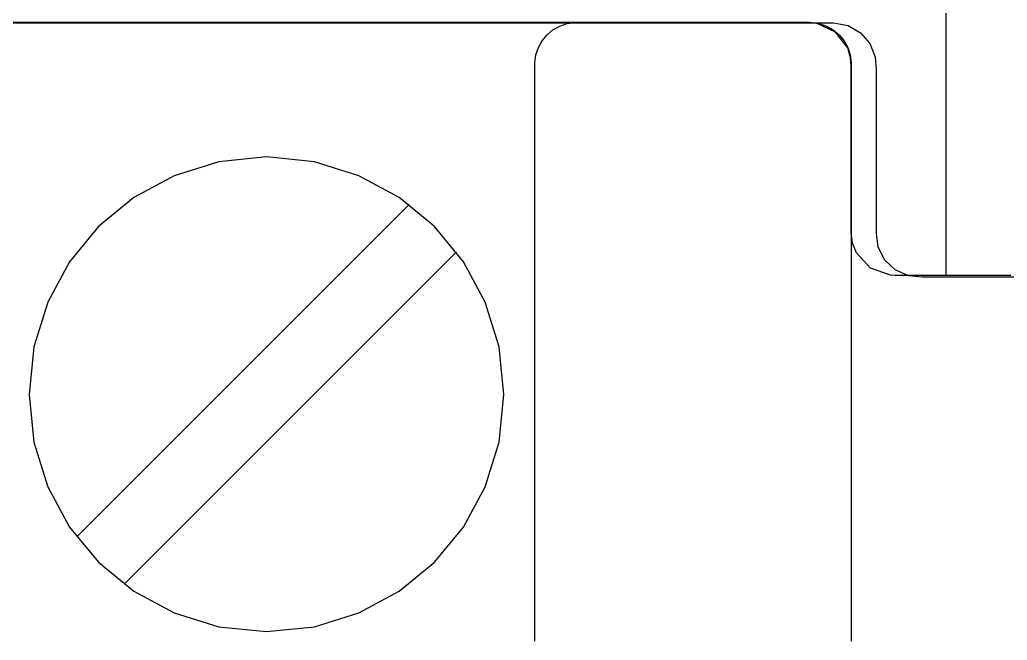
# Model space of a CAD drawing. Extents: x 1 to 47.7, y 0.2 to 35.
# Drawn here: x 41.896 to 42.592, y 9.75 to 10.187 of the extents above; entities that cross this region are included whole.
import ezdxf

# ---------------------------------------------------------------- set-up
doc = ezdxf.new("R2010")
doc.units = 0
doc.header["$MEASUREMENT"] = 0
for name, color, linetype in [('7_1__EMPTY_IO_BOARD_POSITI', 7, 'CONTINUOUS'), ('7_2___8__INDEPENDENT_INPUT', 7, 'CONTINUOUS'), ('7_3___8__OPTOISO_INDEPENDE', 7, 'CONTINUOUS'), ('7_4___24__OPTOISO_INDEPEND', 7, 'CONTINUOUS'), ('7_5___8__INDEPENDENT_INPUT', 7, 'CONTINUOUS'), ('7_6____8__INDEPENDENT_INPU', 7, 'CONTINUOUS'), ('7_7____8__OPTOISO_INDEPEND', 7, 'CONTINUOUS'), ('7_8____8__OPTOISO_INDEPEND', 7, 'CONTINUOUS'), ('8_0_____DWG', 7, 'CONTINUOUS')]:
    doc.layers.add(name, color=color, linetype=linetype)

msp = doc.modelspace()

# ---------------------------------------------------------------- linework, layer by layer
at = {"layer": '7_1__EMPTY_IO_BOARD_POSITI'}
msp.add_lwpolyline([(41.85669, 10.18489), (41.92517, 10.18489), (41.99034, 10.18489), (42.05205, 10.18489), (42.11015, 10.18489), (42.16448, 10.18489), (42.21489, 10.18489), (42.26123, 10.18489), (42.30334, 10.18489), (42.34107, 10.18489), (42.37427, 10.18489), (42.40278, 10.18489), (42.42645, 10.18489), (42.44513, 10.18489), (42.45866, 10.18489), (42.46689, 10.18489), (42.46967, 10.18489), (42.47996, 10.18306), (42.48872, 10.17801), (42.49531, 10.17041), (42.49906, 10.16091), (42.49967, 10.15195), (42.49967, 10.14215), (42.49967, 10.12729), (42.49967, 10.08982), (42.49967, 10.07095), (42.49967, 10.05448), (42.49967, 10.04228), (42.49967, 10.03623), (42.50102, 10.02699), (42.50565, 10.01797), (42.51292, 10.01103), (42.52219, 10.00684), (42.53209, 10.00589), (42.53787, 10.00589), (42.54662, 10.00589), (42.55791, 10.00589), (42.57132, 10.00589), (42.6028, 10.00589)], dxfattribs=at)
at = {"layer": '7_2___8__INDEPENDENT_INPUT'}
for points in [[(42.48211, 10.03712), (42.48211, 10.03918), (42.48211, 10.04491), (42.48211, 10.05363), (42.48211, 10.06466), (42.48211, 10.1183), (42.48211, 10.14132), (42.48211, 10.14949), (42.48211, 10.15454), (42.48177, 10.16034), (42.47975, 10.16727), (42.4712, 10.17845), (42.45817, 10.18453), (42.45443, 10.18504), (42.45251, 10.18512), (42.45009, 10.18512), (42.44532, 10.18512), (42.43783, 10.18512), (42.42767, 10.18512), (42.41489, 10.18512), (42.39955, 10.18512), (42.38171, 10.18512), (42.36141, 10.18512), (42.33873, 10.18512), (42.3137, 10.18512), (42.28639, 10.18512), (42.25686, 10.18512), (42.22515, 10.18512), (42.19133, 10.18512), (42.15545, 10.18512), (42.11757, 10.18512), (42.07774, 10.18512), (41.99245, 10.18512), (41.90003, 10.18512), (41.80094, 10.18512)], [(42.2593, 9.74897), (42.2593, 9.78121), (42.2593, 9.8353), (42.2593, 9.90297), (42.2593, 9.97595), (42.2593, 10.04598), (42.2593, 10.1048), (42.2593, 10.14412), (42.25931, 10.15687), (42.26002, 10.16243), (42.26174, 10.16762), (42.26437, 10.17233), (42.26782, 10.17647), (42.27197, 10.17993), (42.27672, 10.18261), (42.28198, 10.18442), (42.28763, 10.18525), (42.29261, 10.1853), (42.30677, 10.1853), (42.32909, 10.1853), (42.35631, 10.1853), (42.38516, 10.1853), (42.41237, 10.1853), (42.43469, 10.1853), (42.44885, 10.1853), (42.45383, 10.18525), (42.45948, 10.18442), (42.46474, 10.18261), (42.46949, 10.17993), (42.47364, 10.17647), (42.47708, 10.17233), (42.47971, 10.16762), (42.48143, 10.16243), (42.48214, 10.15687), (42.48215, 10.14412), (42.48215, 10.1048), (42.48215, 10.04598), (42.48215, 9.97595), (42.48215, 9.90297), (42.48215, 9.8353), (42.48215, 9.78121), (42.48215, 9.74897)], [(41.93636, 9.82269), (42.17062, 10.05696)], [(42.59471, 10.00695), (42.57012, 10.00695), (42.54837, 10.00695), (42.53078, 10.00695), (42.51861, 10.00695), (42.51318, 10.00695), (42.50986, 10.00711), (42.49575, 10.01211), (42.48587, 10.02274), (42.48312, 10.02958), (42.48215, 10.03712)], [(41.96978, 9.78927), (42.20405, 10.02354)]]:
    msp.add_lwpolyline(points, dxfattribs=at)
msp.add_lwpolyline([(41.90278, 9.92293), (41.90618, 9.88925), (41.91593, 9.85788), (41.93136, 9.8295), (41.9518, 9.80477), (41.97658, 9.78438), (42.00502, 9.76898), (42.03645, 9.75925), (42.0702, 9.75585), (42.1039, 9.75925), (42.13529, 9.76898), (42.1637, 9.78438), (42.18846, 9.80477), (42.20889, 9.8295), (42.22432, 9.85788), (42.23407, 9.88925), (42.23746, 9.92293), (42.23407, 9.95663), (42.22432, 9.98805), (42.20889, 10.01649), (42.18846, 10.04128), (42.1637, 10.06174), (42.13529, 10.0772), (42.1039, 10.08697), (42.0702, 10.09038), (42.03645, 10.08697), (42.00502, 10.0772), (41.97658, 10.06174), (41.9518, 10.04128), (41.93136, 10.01649), (41.91593, 9.98805), (41.90618, 9.95663)], close=True, dxfattribs=at)
at = {"layer": '7_3___8__OPTOISO_INDEPENDE'}
for points in [[(42.48211, 10.03712), (42.48211, 10.03918), (42.48211, 10.04491), (42.48211, 10.05363), (42.48211, 10.06466), (42.48211, 10.1183), (42.48211, 10.14132), (42.48211, 10.14949), (42.48211, 10.15454), (42.48177, 10.16034), (42.47975, 10.16727), (42.4712, 10.17845), (42.45817, 10.18453), (42.45443, 10.18504), (42.45251, 10.18512), (42.45009, 10.18512), (42.44532, 10.18512), (42.43783, 10.18512), (42.42767, 10.18512), (42.41489, 10.18512), (42.39955, 10.18512), (42.38171, 10.18512), (42.36141, 10.18512), (42.33873, 10.18512), (42.3137, 10.18512), (42.28639, 10.18512), (42.25686, 10.18512), (42.22515, 10.18512), (42.19133, 10.18512), (42.15545, 10.18512), (42.11757, 10.18512), (42.07774, 10.18512), (41.99245, 10.18512), (41.90003, 10.18512), (41.80094, 10.18512)], [(42.2593, 9.74897), (42.2593, 9.78121), (42.2593, 9.8353), (42.2593, 9.90297), (42.2593, 9.97595), (42.2593, 10.04598), (42.2593, 10.1048), (42.2593, 10.14412), (42.25931, 10.15687), (42.26002, 10.16243), (42.26174, 10.16762), (42.26437, 10.17233), (42.26782, 10.17647), (42.27197, 10.17993), (42.27672, 10.18261), (42.28198, 10.18442), (42.28763, 10.18525), (42.29261, 10.1853), (42.30677, 10.1853), (42.32909, 10.1853), (42.35631, 10.1853), (42.38516, 10.1853), (42.41237, 10.1853), (42.43469, 10.1853), (42.44885, 10.1853), (42.45383, 10.18525), (42.45948, 10.18442), (42.46474, 10.18261), (42.46949, 10.17993), (42.47364, 10.17647), (42.47708, 10.17233), (42.47971, 10.16762), (42.48143, 10.16243), (42.48214, 10.15687), (42.48215, 10.14412), (42.48215, 10.1048), (42.48215, 10.04598), (42.48215, 9.97595), (42.48215, 9.90297), (42.48215, 9.8353), (42.48215, 9.78121), (42.48215, 9.74897)], [(41.93636, 9.82269), (42.17062, 10.05696)], [(42.59471, 10.00695), (42.57012, 10.00695), (42.54837, 10.00695), (42.53078, 10.00695), (42.51861, 10.00695), (42.51318, 10.00695), (42.50986, 10.00711), (42.49575, 10.01211), (42.48587, 10.02274), (42.48312, 10.02958), (42.48215, 10.03712)], [(41.96978, 9.78927), (42.20405, 10.02354)]]:
    msp.add_lwpolyline(points, dxfattribs=at)
msp.add_lwpolyline([(41.90278, 9.92293), (41.90618, 9.88925), (41.91593, 9.85788), (41.93136, 9.8295), (41.9518, 9.80477), (41.97658, 9.78438), (42.00502, 9.76898), (42.03645, 9.75925), (42.0702, 9.75585), (42.1039, 9.75925), (42.13529, 9.76898), (42.1637, 9.78438), (42.18846, 9.80477), (42.20889, 9.8295), (42.22432, 9.85788), (42.23407, 9.88925), (42.23746, 9.92293), (42.23407, 9.95663), (42.22432, 9.98805), (42.20889, 10.01649), (42.18846, 10.04128), (42.1637, 10.06174), (42.13529, 10.0772), (42.1039, 10.08697), (42.0702, 10.09038), (42.03645, 10.08697), (42.00502, 10.0772), (41.97658, 10.06174), (41.9518, 10.04128), (41.93136, 10.01649), (41.91593, 9.98805), (41.90618, 9.95663)], close=True, dxfattribs=at)
at = {"layer": '7_4___24__OPTOISO_INDEPEND'}
for points in [[(42.48211, 10.03712), (42.48211, 10.03918), (42.48211, 10.04491), (42.48211, 10.05363), (42.48211, 10.06466), (42.48211, 10.1183), (42.48211, 10.14132), (42.48211, 10.14949), (42.48211, 10.15454), (42.48177, 10.16034), (42.47975, 10.16727), (42.4712, 10.17845), (42.45817, 10.18453), (42.45443, 10.18504), (42.45251, 10.18512), (42.45009, 10.18512), (42.44532, 10.18512), (42.43783, 10.18512), (42.42767, 10.18512), (42.41489, 10.18512), (42.39955, 10.18512), (42.38171, 10.18512), (42.36141, 10.18512), (42.33873, 10.18512), (42.3137, 10.18512), (42.28639, 10.18512), (42.25686, 10.18512), (42.22515, 10.18512), (42.19133, 10.18512), (42.15545, 10.18512), (42.11757, 10.18512), (42.07774, 10.18512), (41.99245, 10.18512), (41.90003, 10.18512), (41.80094, 10.18512)], [(42.2593, 9.74897), (42.2593, 9.78121), (42.2593, 9.8353), (42.2593, 9.90297), (42.2593, 9.97595), (42.2593, 10.04598), (42.2593, 10.1048), (42.2593, 10.14412), (42.25931, 10.15687), (42.26002, 10.16243), (42.26174, 10.16762), (42.26437, 10.17233), (42.26782, 10.17647), (42.27197, 10.17993), (42.27672, 10.18261), (42.28198, 10.18442), (42.28763, 10.18525), (42.29261, 10.1853), (42.30677, 10.1853), (42.32909, 10.1853), (42.35631, 10.1853), (42.38516, 10.1853), (42.41237, 10.1853), (42.43469, 10.1853), (42.44885, 10.1853), (42.45383, 10.18525), (42.45948, 10.18442), (42.46474, 10.18261), (42.46949, 10.17993), (42.47364, 10.17647), (42.47708, 10.17233), (42.47971, 10.16762), (42.48143, 10.16243), (42.48214, 10.15687), (42.48215, 10.14412), (42.48215, 10.1048), (42.48215, 10.04598), (42.48215, 9.97595), (42.48215, 9.90297), (42.48215, 9.8353), (42.48215, 9.78121), (42.48215, 9.74897)], [(41.93636, 9.82269), (42.17062, 10.05696)], [(42.59471, 10.00695), (42.57012, 10.00695), (42.54837, 10.00695), (42.53078, 10.00695), (42.51861, 10.00695), (42.51318, 10.00695), (42.50986, 10.00711), (42.49575, 10.01211), (42.48587, 10.02274), (42.48312, 10.02958), (42.48215, 10.03712)], [(41.96978, 9.78927), (42.20405, 10.02354)]]:
    msp.add_lwpolyline(points, dxfattribs=at)
msp.add_lwpolyline([(41.90278, 9.92293), (41.90618, 9.88925), (41.91593, 9.85788), (41.93136, 9.8295), (41.9518, 9.80477), (41.97658, 9.78438), (42.00502, 9.76898), (42.03645, 9.75925), (42.0702, 9.75585), (42.1039, 9.75925), (42.13529, 9.76898), (42.1637, 9.78438), (42.18846, 9.80477), (42.20889, 9.8295), (42.22432, 9.85788), (42.23407, 9.88925), (42.23746, 9.92293), (42.23407, 9.95663), (42.22432, 9.98805), (42.20889, 10.01649), (42.18846, 10.04128), (42.1637, 10.06174), (42.13529, 10.0772), (42.1039, 10.08697), (42.0702, 10.09038), (42.03645, 10.08697), (42.00502, 10.0772), (41.97658, 10.06174), (41.9518, 10.04128), (41.93136, 10.01649), (41.91593, 9.98805), (41.90618, 9.95663)], close=True, dxfattribs=at)
at = {"layer": '7_5___8__INDEPENDENT_INPUT'}
for points in [[(42.48211, 10.03712), (42.48211, 10.03918), (42.48211, 10.04491), (42.48211, 10.05363), (42.48211, 10.06466), (42.48211, 10.1183), (42.48211, 10.14132), (42.48211, 10.14949), (42.48211, 10.15454), (42.48177, 10.16034), (42.47975, 10.16727), (42.4712, 10.17845), (42.45817, 10.18453), (42.45443, 10.18504), (42.45251, 10.18512), (42.45009, 10.18512), (42.44532, 10.18512), (42.43783, 10.18512), (42.42767, 10.18512), (42.41489, 10.18512), (42.39955, 10.18512), (42.38171, 10.18512), (42.36141, 10.18512), (42.33873, 10.18512), (42.3137, 10.18512), (42.28639, 10.18512), (42.25686, 10.18512), (42.22515, 10.18512), (42.19133, 10.18512), (42.15545, 10.18512), (42.11757, 10.18512), (42.07774, 10.18512), (41.99245, 10.18512), (41.90003, 10.18512), (41.80094, 10.18512)], [(42.2593, 9.74897), (42.2593, 9.78121), (42.2593, 9.8353), (42.2593, 9.90297), (42.2593, 9.97595), (42.2593, 10.04598), (42.2593, 10.1048), (42.2593, 10.14412), (42.25931, 10.15687), (42.26002, 10.16243), (42.26174, 10.16762), (42.26437, 10.17233), (42.26782, 10.17647), (42.27197, 10.17993), (42.27672, 10.18261), (42.28198, 10.18442), (42.28763, 10.18525), (42.29261, 10.1853), (42.30677, 10.1853), (42.32909, 10.1853), (42.35631, 10.1853), (42.38516, 10.1853), (42.41237, 10.1853), (42.43469, 10.1853), (42.44885, 10.1853), (42.45383, 10.18525), (42.45948, 10.18442), (42.46474, 10.18261), (42.46949, 10.17993), (42.47364, 10.17647), (42.47708, 10.17233), (42.47971, 10.16762), (42.48143, 10.16243), (42.48214, 10.15687), (42.48215, 10.14412), (42.48215, 10.1048), (42.48215, 10.04598), (42.48215, 9.97595), (42.48215, 9.90297), (42.48215, 9.8353), (42.48215, 9.78121), (42.48215, 9.74897)], [(41.93636, 9.82269), (42.17062, 10.05696)], [(42.59471, 10.00695), (42.57012, 10.00695), (42.54837, 10.00695), (42.53078, 10.00695), (42.51861, 10.00695), (42.51318, 10.00695), (42.50986, 10.00711), (42.49575, 10.01211), (42.48587, 10.02274), (42.48312, 10.02958), (42.48215, 10.03712)], [(41.96978, 9.78927), (42.20405, 10.02354)]]:
    msp.add_lwpolyline(points, dxfattribs=at)
msp.add_lwpolyline([(41.90278, 9.92293), (41.90618, 9.88925), (41.91593, 9.85788), (41.93136, 9.8295), (41.9518, 9.80477), (41.97658, 9.78438), (42.00502, 9.76898), (42.03645, 9.75925), (42.0702, 9.75585), (42.1039, 9.75925), (42.13529, 9.76898), (42.1637, 9.78438), (42.18846, 9.80477), (42.20889, 9.8295), (42.22432, 9.85788), (42.23407, 9.88925), (42.23746, 9.92293), (42.23407, 9.95663), (42.22432, 9.98805), (42.20889, 10.01649), (42.18846, 10.04128), (42.1637, 10.06174), (42.13529, 10.0772), (42.1039, 10.08697), (42.0702, 10.09038), (42.03645, 10.08697), (42.00502, 10.0772), (41.97658, 10.06174), (41.9518, 10.04128), (41.93136, 10.01649), (41.91593, 9.98805), (41.90618, 9.95663)], close=True, dxfattribs=at)
at = {"layer": '7_6____8__INDEPENDENT_INPU'}
for points in [[(42.48211, 10.03712), (42.48211, 10.03918), (42.48211, 10.04491), (42.48211, 10.05363), (42.48211, 10.06466), (42.48211, 10.1183), (42.48211, 10.14132), (42.48211, 10.14949), (42.48211, 10.15454), (42.48177, 10.16034), (42.47975, 10.16727), (42.4712, 10.17845), (42.45817, 10.18453), (42.45443, 10.18504), (42.45251, 10.18512), (42.45009, 10.18512), (42.44532, 10.18512), (42.43783, 10.18512), (42.42767, 10.18512), (42.41489, 10.18512), (42.39955, 10.18512), (42.38171, 10.18512), (42.36141, 10.18512), (42.33873, 10.18512), (42.3137, 10.18512), (42.28639, 10.18512), (42.25686, 10.18512), (42.22515, 10.18512), (42.19133, 10.18512), (42.15545, 10.18512), (42.11757, 10.18512), (42.07774, 10.18512), (41.99245, 10.18512), (41.90003, 10.18512), (41.80094, 10.18512)], [(42.2593, 9.74897), (42.2593, 9.78121), (42.2593, 9.8353), (42.2593, 9.90297), (42.2593, 9.97595), (42.2593, 10.04598), (42.2593, 10.1048), (42.2593, 10.14412), (42.25931, 10.15687), (42.26002, 10.16243), (42.26174, 10.16762), (42.26437, 10.17233), (42.26782, 10.17647), (42.27197, 10.17993), (42.27672, 10.18261), (42.28198, 10.18442), (42.28763, 10.18525), (42.29261, 10.1853), (42.30677, 10.1853), (42.32909, 10.1853), (42.35631, 10.1853), (42.38516, 10.1853), (42.41237, 10.1853), (42.43469, 10.1853), (42.44885, 10.1853), (42.45383, 10.18525), (42.45948, 10.18442), (42.46474, 10.18261), (42.46949, 10.17993), (42.47364, 10.17647), (42.47708, 10.17233), (42.47971, 10.16762), (42.48143, 10.16243), (42.48214, 10.15687), (42.48215, 10.14412), (42.48215, 10.1048), (42.48215, 10.04598), (42.48215, 9.97595), (42.48215, 9.90297), (42.48215, 9.8353), (42.48215, 9.78121), (42.48215, 9.74897)], [(41.93636, 9.82269), (42.17062, 10.05696)], [(42.59471, 10.00695), (42.57012, 10.00695), (42.54837, 10.00695), (42.53078, 10.00695), (42.51861, 10.00695), (42.51318, 10.00695), (42.50986, 10.00711), (42.49575, 10.01211), (42.48587, 10.02274), (42.48312, 10.02958), (42.48215, 10.03712)], [(41.96978, 9.78927), (42.20405, 10.02354)]]:
    msp.add_lwpolyline(points, dxfattribs=at)
msp.add_lwpolyline([(41.90278, 9.92293), (41.90618, 9.88925), (41.91593, 9.85788), (41.93136, 9.8295), (41.9518, 9.80477), (41.97658, 9.78438), (42.00502, 9.76898), (42.03645, 9.75925), (42.0702, 9.75585), (42.1039, 9.75925), (42.13529, 9.76898), (42.1637, 9.78438), (42.18846, 9.80477), (42.20889, 9.8295), (42.22432, 9.85788), (42.23407, 9.88925), (42.23746, 9.92293), (42.23407, 9.95663), (42.22432, 9.98805), (42.20889, 10.01649), (42.18846, 10.04128), (42.1637, 10.06174), (42.13529, 10.0772), (42.1039, 10.08697), (42.0702, 10.09038), (42.03645, 10.08697), (42.00502, 10.0772), (41.97658, 10.06174), (41.9518, 10.04128), (41.93136, 10.01649), (41.91593, 9.98805), (41.90618, 9.95663)], close=True, dxfattribs=at)
at = {"layer": '7_7____8__OPTOISO_INDEPEND'}
for points in [[(42.48211, 10.03712), (42.48211, 10.03918), (42.48211, 10.04491), (42.48211, 10.05363), (42.48211, 10.06466), (42.48211, 10.1183), (42.48211, 10.14132), (42.48211, 10.14949), (42.48211, 10.15454), (42.48177, 10.16034), (42.47975, 10.16727), (42.4712, 10.17845), (42.45817, 10.18453), (42.45443, 10.18504), (42.45251, 10.18512), (42.45009, 10.18512), (42.44532, 10.18512), (42.43783, 10.18512), (42.42767, 10.18512), (42.41489, 10.18512), (42.39955, 10.18512), (42.38171, 10.18512), (42.36141, 10.18512), (42.33873, 10.18512), (42.3137, 10.18512), (42.28639, 10.18512), (42.25686, 10.18512), (42.22515, 10.18512), (42.19133, 10.18512), (42.15545, 10.18512), (42.11757, 10.18512), (42.07774, 10.18512), (41.99245, 10.18512), (41.90003, 10.18512), (41.80094, 10.18512)], [(42.2593, 9.74897), (42.2593, 9.78121), (42.2593, 9.8353), (42.2593, 9.90297), (42.2593, 9.97595), (42.2593, 10.04598), (42.2593, 10.1048), (42.2593, 10.14412), (42.25931, 10.15687), (42.26002, 10.16243), (42.26174, 10.16762), (42.26437, 10.17233), (42.26782, 10.17647), (42.27197, 10.17993), (42.27672, 10.18261), (42.28198, 10.18442), (42.28763, 10.18525), (42.29261, 10.1853), (42.30677, 10.1853), (42.32909, 10.1853), (42.35631, 10.1853), (42.38516, 10.1853), (42.41237, 10.1853), (42.43469, 10.1853), (42.44885, 10.1853), (42.45383, 10.18525), (42.45948, 10.18442), (42.46474, 10.18261), (42.46949, 10.17993), (42.47364, 10.17647), (42.47708, 10.17233), (42.47971, 10.16762), (42.48143, 10.16243), (42.48214, 10.15687), (42.48215, 10.14412), (42.48215, 10.1048), (42.48215, 10.04598), (42.48215, 9.97595), (42.48215, 9.90297), (42.48215, 9.8353), (42.48215, 9.78121), (42.48215, 9.74897)], [(41.93636, 9.82269), (42.17062, 10.05696)], [(42.59471, 10.00695), (42.57012, 10.00695), (42.54837, 10.00695), (42.53078, 10.00695), (42.51861, 10.00695), (42.51318, 10.00695), (42.50986, 10.00711), (42.49575, 10.01211), (42.48587, 10.02274), (42.48312, 10.02958), (42.48215, 10.03712)], [(41.96978, 9.78927), (42.20405, 10.02354)]]:
    msp.add_lwpolyline(points, dxfattribs=at)
msp.add_lwpolyline([(41.90278, 9.92293), (41.90618, 9.88925), (41.91593, 9.85788), (41.93136, 9.8295), (41.9518, 9.80477), (41.97658, 9.78438), (42.00502, 9.76898), (42.03645, 9.75925), (42.0702, 9.75585), (42.1039, 9.75925), (42.13529, 9.76898), (42.1637, 9.78438), (42.18846, 9.80477), (42.20889, 9.8295), (42.22432, 9.85788), (42.23407, 9.88925), (42.23746, 9.92293), (42.23407, 9.95663), (42.22432, 9.98805), (42.20889, 10.01649), (42.18846, 10.04128), (42.1637, 10.06174), (42.13529, 10.0772), (42.1039, 10.08697), (42.0702, 10.09038), (42.03645, 10.08697), (42.00502, 10.0772), (41.97658, 10.06174), (41.9518, 10.04128), (41.93136, 10.01649), (41.91593, 9.98805), (41.90618, 9.95663)], close=True, dxfattribs=at)
at = {"layer": '7_8____8__OPTOISO_INDEPEND'}
for points in [[(42.48211, 10.03712), (42.48211, 10.03918), (42.48211, 10.04491), (42.48211, 10.05363), (42.48211, 10.06466), (42.48211, 10.1183), (42.48211, 10.14132), (42.48211, 10.14949), (42.48211, 10.15454), (42.48177, 10.16034), (42.47975, 10.16727), (42.4712, 10.17845), (42.45817, 10.18453), (42.45443, 10.18504), (42.45251, 10.18512), (42.45009, 10.18512), (42.44532, 10.18512), (42.43783, 10.18512), (42.42767, 10.18512), (42.41489, 10.18512), (42.39955, 10.18512), (42.38171, 10.18512), (42.36141, 10.18512), (42.33873, 10.18512), (42.3137, 10.18512), (42.28639, 10.18512), (42.25686, 10.18512), (42.22515, 10.18512), (42.19133, 10.18512), (42.15545, 10.18512), (42.11757, 10.18512), (42.07774, 10.18512), (41.99245, 10.18512), (41.90003, 10.18512), (41.80094, 10.18512)], [(42.2593, 9.74897), (42.2593, 9.78121), (42.2593, 9.8353), (42.2593, 9.90297), (42.2593, 9.97595), (42.2593, 10.04598), (42.2593, 10.1048), (42.2593, 10.14412), (42.25931, 10.15687), (42.26002, 10.16243), (42.26174, 10.16762), (42.26437, 10.17233), (42.26782, 10.17647), (42.27197, 10.17993), (42.27672, 10.18261), (42.28198, 10.18442), (42.28763, 10.18525), (42.29261, 10.1853), (42.30677, 10.1853), (42.32909, 10.1853), (42.35631, 10.1853), (42.38516, 10.1853), (42.41237, 10.1853), (42.43469, 10.1853), (42.44885, 10.1853), (42.45383, 10.18525), (42.45948, 10.18442), (42.46474, 10.18261), (42.46949, 10.17993), (42.47364, 10.17647), (42.47708, 10.17233), (42.47971, 10.16762), (42.48143, 10.16243), (42.48214, 10.15687), (42.48215, 10.14412), (42.48215, 10.1048), (42.48215, 10.04598), (42.48215, 9.97595), (42.48215, 9.90297), (42.48215, 9.8353), (42.48215, 9.78121), (42.48215, 9.74897)], [(41.93636, 9.82269), (42.17062, 10.05696)], [(42.59471, 10.00695), (42.57012, 10.00695), (42.54837, 10.00695), (42.53078, 10.00695), (42.51861, 10.00695), (42.51318, 10.00695), (42.50986, 10.00711), (42.49575, 10.01211), (42.48587, 10.02274), (42.48312, 10.02958), (42.48215, 10.03712)], [(41.96978, 9.78927), (42.20405, 10.02354)]]:
    msp.add_lwpolyline(points, dxfattribs=at)
msp.add_lwpolyline([(41.90278, 9.92293), (41.90618, 9.88925), (41.91593, 9.85788), (41.93136, 9.8295), (41.9518, 9.80477), (41.97658, 9.78438), (42.00502, 9.76898), (42.03645, 9.75925), (42.0702, 9.75585), (42.1039, 9.75925), (42.13529, 9.76898), (42.1637, 9.78438), (42.18846, 9.80477), (42.20889, 9.8295), (42.22432, 9.85788), (42.23407, 9.88925), (42.23746, 9.92293), (42.23407, 9.95663), (42.22432, 9.98805), (42.20889, 10.01649), (42.18846, 10.04128), (42.1637, 10.06174), (42.13529, 10.0772), (42.1039, 10.08697), (42.0702, 10.09038), (42.03645, 10.08697), (42.00502, 10.0772), (41.97658, 10.06174), (41.9518, 10.04128), (41.93136, 10.01649), (41.91593, 9.98805), (41.90618, 9.95663)], close=True, dxfattribs=at)
at = {"layer": '8_0_____DWG'}
msp.add_lwpolyline([(42.54892, 10.59475), (42.54892, 10.00695)], dxfattribs=at)

doc.saveas('drawing.dxf')
